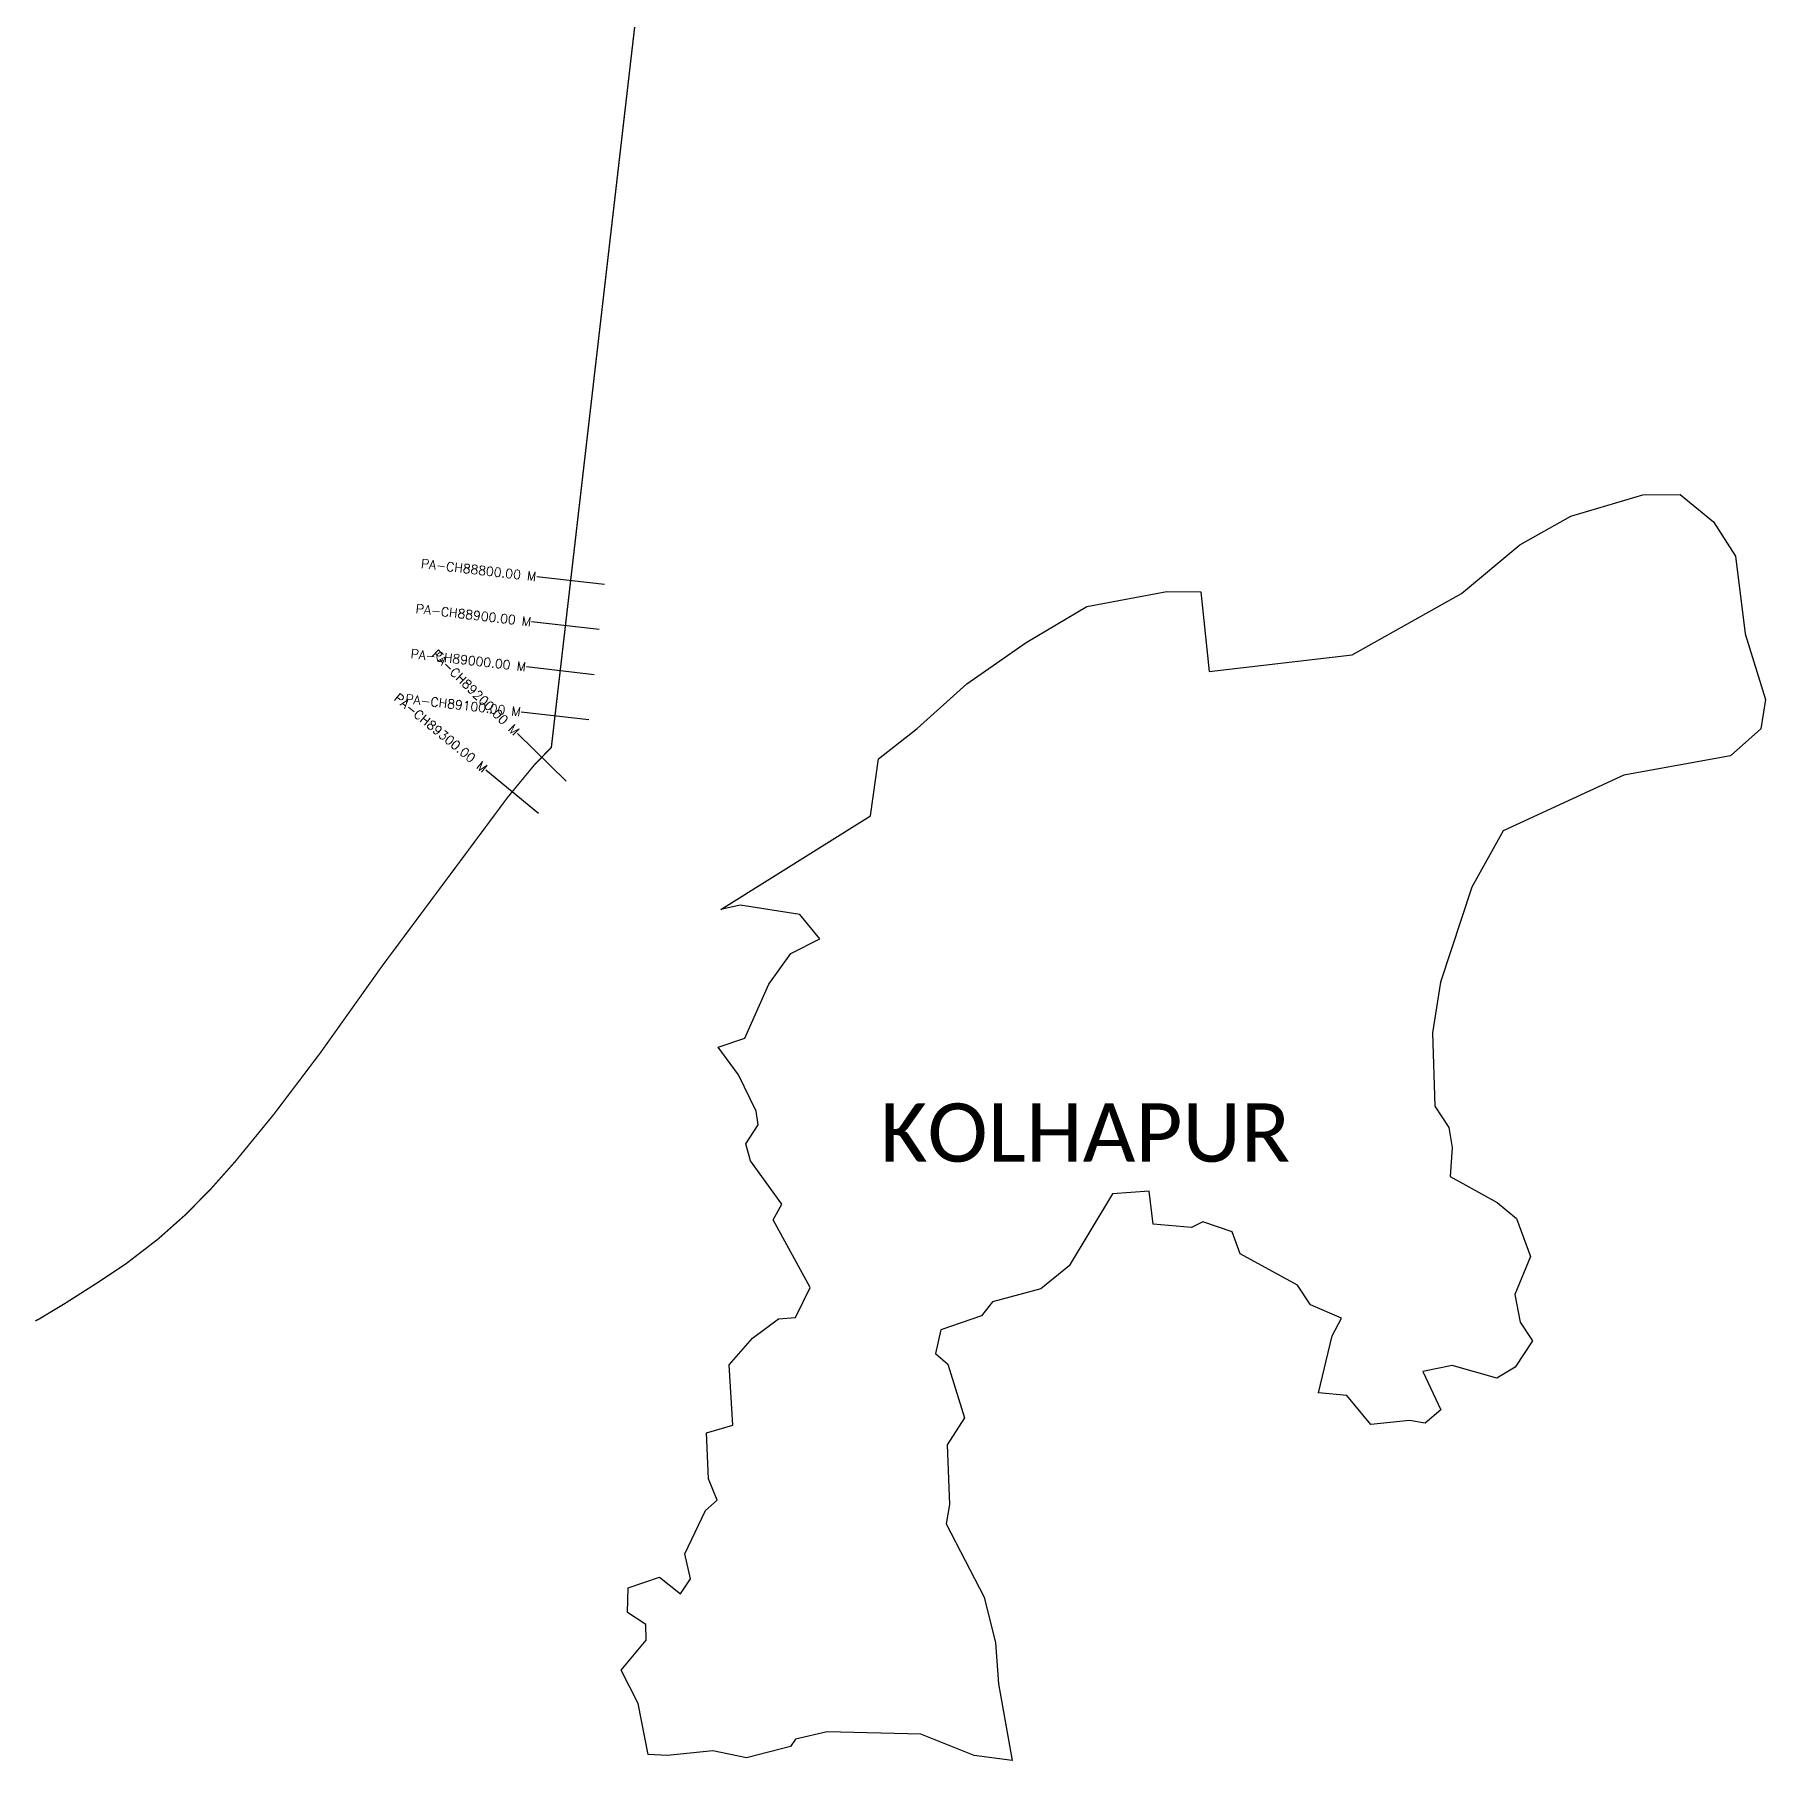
# Model space of a CAD drawing. Header units: metres. Extents: x 262043 to 267425, y 2153187 to 2160788.
# Drawn here: x 263613 to 267425, y 2153187 to 2156987 of the extents above; entities that cross this region are included whole.
import ezdxf
from ezdxf.enums import TextEntityAlignment as Align

# ---------------------------------------------------------------- set-up
doc = ezdxf.new("R2010")
doc.units = ezdxf.units.M
for name, color, linetype in [('CS', 134, 'Continuous'), ('CSMark', 6, 'Continuous'), ('NATURALLY PROTECTED', 3, 'Continuous'), ('village', 3, 'Continuous'), ('VILLAGE NAME', 250, 'Continuous')]:
    doc.layers.add(name, color=color, linetype=linetype)
doc.styles.get("Standard").update_dxf_attribs({"font": 'simplex.shx'})

msp = doc.modelspace()

# ---------------------------------------------------------------- linework, layer by layer
at = {"color": 6, "flags": 128}
msp.add_lwpolyline([(265930.7, 2155727.5), (266106.6, 2155760.6)], dxfattribs=at)
at = {"layer": 'CS'}
for p, q in [((264868.2, 2155776.2), (264719.2, 2155793.4)), ((264856.7, 2155676.9), (264707.7, 2155694.1)), ((264845.3, 2155577.5), (264696.3, 2155594.8)), ((264833.8, 2155478.2), (264684.8, 2155495.4)), ((264783.8, 2155343.4), (264676.5, 2155448.3)), ((264723.1, 2155272.2), (264607.3, 2155367.6))]:
    msp.add_line(p, q, dxfattribs=at)
at = {"layer": 'NATURALLY PROTECTED', "const_width": 3, "flags": 128}
msp.add_lwpolyline([(265042.5, 2157935.9), (264791.2, 2155763), (264751.2, 2155417.4), (264714.7, 2155380), (264654.8, 2155307.3), (264544.9, 2155159.5), (264378.7, 2154936.3), (264242, 2154744.2), (264140.4, 2154610), (264055.3, 2154505.9), (264000.7, 2154444.5), (263945.2, 2154388.2), (263884.5, 2154334.4), (263814.3, 2154280.3), (263753.3, 2154239.7), (263678.6, 2154192.1), (263622.4, 2154158.3), (263614.7, 2154154.6)], dxfattribs=at)
at = {"layer": 'village', "color": 6}
for points in [[(266106.6, 2155760.6, 0), (266181.5, 2155760.3, 0), (266200.4, 2155584.8, 0), (266514.7, 2155621.4, 0), (266756, 2155756.2, 0), (266884.3, 2155863.9, 0), (266996.4, 2155926.7, 0), (267154.8, 2155974.1, 0), (267237.1, 2155974.6, 0), (267311.1, 2155914.5, 0), (267359, 2155838.4, 0), (267380.6, 2155667.7, 0), (267425.1, 2155523.3, 0), (267415.3, 2155458.2, 0), (267348.2, 2155399.2, 0), (267113.5, 2155356.2, 0), (266847.7, 2155234.1, 0), (266778.8, 2155109.9, 0), (266709.2, 2154900.2, 0), (266691.7, 2154789, 0), (266697.3, 2154627.5, 0), (266727.9, 2154580.3, 0), (266735.5, 2154536.7, 0), (266731, 2154472.4, 0), (266834.6, 2154415.1, 0), (266876.6, 2154380.2, 0), (266907.9, 2154296.2, 0), (266872.9, 2154212.5, 0), (266885.3, 2154151.7, 0), (266912.3, 2154110.9, 0), (266874.1, 2154052.6, 0), (266833.7, 2154028.1, 0), (266735.2, 2154056.5, 0), (266670.7, 2154042.8, 0), (266710.4, 2153958.6, 0), (266675.4, 2153929, 0), (266641.4, 2153935.3, 0), (266556.2, 2153926.1, 0), (266503.3, 2153990, 0), (266440.7, 2153995.8, 0), (266470.7, 2154122, 0)], [(266470.7, 2154122, 0), (266491.5, 2154160.8, 0), (266423.2, 2154189.6, 0), (266394.4, 2154233, 0), (266268.2, 2154302.2, 0), (266250.6, 2154350.7, 0), (266185.8, 2154372.4, 0), (266161.2, 2154360.3, 0), (266076.6, 2154367.5, 0), (266067.8, 2154440.6, 0), (265987.1, 2154434.6, 0), (265891.6, 2154275.5, 0), (265829.3, 2154225.1, 0), (265722.7, 2154196.6, 0), (265698.4, 2154165.9, 0), (265608.7, 2154134.7, 0), (265597.2, 2154082.5, 0), (265624.8, 2154059.3, 0), (265661, 2153941, 0), (265622.9, 2153881.5, 0), (265627.9, 2153750.5, 0), (265620.8, 2153707.5, 0), (265704.6, 2153546.4, 0), (265729.7, 2153445.4, 0), (265736.2, 2153355.1, 0), (265766.3, 2153186.7, 0), (265682.3, 2153197.8, 0), (265564.7, 2153244.2, 0), (265358.6, 2153249.3, 0), (265288.8, 2153233.6, 0), (265278.3, 2153217, 0), (265180.8, 2153192.6, 0), (265106.6, 2153207.8, 0), (265006.8, 2153197.2, 0), (264964.5, 2153199.7, 0), (264942.2, 2153312, 0), (264905.2, 2153385, 0), (264960, 2153451.1, 0), (264959.3, 2153486, 0), (264918.9, 2153512.7, 0), (264920.7, 2153566.7, 0), (264989.1, 2153590.1, 0), (265035.4, 2153553.4, 0), (265057.5, 2153586.5, 0), (265045.3, 2153641.8, 0), (265090.6, 2153736.8, 0), (265116.2, 2153759.7, 0), (265097.3, 2153806.6, 0), (265093.2, 2153908, 0), (265150.7, 2153924.9, 0), (265142.7, 2154057.9, 0), (265194.4, 2154116.5, 0), (265251.5, 2154158.9, 0), (265288.7, 2154162, 0), (265321.1, 2154227.8, 0), (265239.7, 2154377.2, 0), (265259, 2154411.3, 0), (265190, 2154506.7, 0), (265179.5, 2154544.5, 0), (265206.7, 2154586, 0), (265202.3, 2154616.2, 0), (265163.3, 2154696.2, 0), (265119, 2154757.2, 0), (265177.5, 2154776.9, 0), (265230.3, 2154896.4, 0), (265278.4, 2154963.4, 0), (265342.2, 2154995.8, 0), (265298.8, 2155049.3, 0), (265167, 2155070.1, 0), (265124.5, 2155060.9, 0), (265454.5, 2155267, 0), (265471.9, 2155392.7, 0), (265556.8, 2155458.9, 0), (265666.6, 2155557.6, 0), (265797, 2155648.8, 0), (265930.7, 2155727.5, 0)]]:
    msp.add_polyline3d(points, dxfattribs=at)

# ---------------------------------------------------------------- texts
at = {"layer": 'CSMark'}
for s, rotation, p in [('PA-CH88800.00 M', 353.4027, (264718.2, 2155793.5)), ('PA-CH88900.00 M', 353.4027, (264706.7, 2155694.2)), ('PA-CH89000.00 M', 353.4027, (264695.3, 2155594.9)), ('PA-CH89200.00 M', 315.6767, (264675.8, 2155449)), ('PA-CH89300.00 M', 320.5351, (264606.5, 2155368.2)), ('PA-CH89100.00 M', 353.4027, (264683.8, 2155495.5))]:
    msp.add_text(s, height=20, rotation=rotation, dxfattribs=at).set_placement(p, align=Align.MIDDLE_RIGHT)
at = {"layer": 'VILLAGE NAME', "insert": (265475.4, 2154633.6), "char_height": 128.647, "attachment_point": 1}
msp.add_mtext_dynamic_manual_height_columns('{\\fCalibri|b0|i0|c0|p34;KOLHAPUR}', width=1334.797, gutter_width=643.2, heights=[0], dxfattribs=at)

doc.saveas('drawing.dxf')
